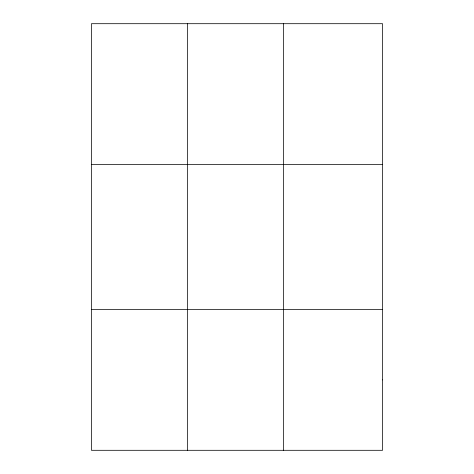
<?xml version="1.0" encoding="UTF-8"?>
<svg xmlns="http://www.w3.org/2000/svg" width="474" height="474" viewBox="0 0 474 474"><rect width="100%" height="100%" fill="white"/><g stroke="black" fill="none" stroke-linecap="round" stroke-linejoin="round"><path stroke-width="0.71" d="M187.508 450.3L187.508 23.7M283.576 450.3L283.576 23.7M91.446 164.478L382.554 164.478M91.446 309.522L382.554 309.522M382.554 379.911L382.554 450.3L91.446 450.3L91.446 23.7L382.554 23.7L382.554 379.911"/></g></svg>
